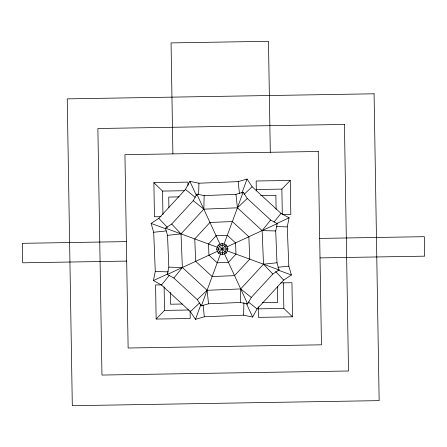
<?xml version="1.0" encoding="UTF-8"?>
<svg xmlns="http://www.w3.org/2000/svg" width="447" height="447" viewBox="0 0 447 447"><rect width="100%" height="100%" fill="white"/><g stroke="black" fill="none" stroke-linecap="round" stroke-linejoin="round"><path stroke-width="0.67" d="M198.63 194.378L198.921 183.22L189.88 181.348L185.444 189.45L158.808 218.337L151.092 223.411L153.684 232.272L155.277 271.53L153.405 280.576L161.507 285.007L190.394 311.643L195.468 319.359L204.329 316.767L243.587 315.18L252.633 317.046L257.064 308.944L283.7 280.062L291.416 274.989L288.823 266.121L287.237 226.864L289.103 217.823L281.001 213.387L252.119 186.751L247.046 179.035L238.178 181.627L198.921 183.22M204.167 195.607L203.815 209.162L181.013 233.887L167.524 235.34L165.424 228.16L171.676 224.048L193.249 200.653L196.842 194.093L204.167 195.607L235.966 194.316L243.146 192.216L247.258 198.468L270.653 220.041L277.218 223.634L275.704 230.959L276.989 262.758L279.09 269.938L272.838 274.05L251.264 297.445L247.672 304.005L240.346 302.49L208.548 303.781L201.368 305.882L197.261 299.63L173.866 278.056L167.301 274.464L168.815 267.138L167.524 235.34M240.346 302.49L240.704 288.935L263.507 264.211L276.989 262.758M243.587 315.18L243.917 302.625M195.468 319.359L200.887 304.608M241.855 193.143L247.046 179.035M201.368 305.882L220.572 253.633M223.941 244.464L243.146 192.216M216.56 249.141L218.164 245.085L222.165 243.352L226.221 244.956L227.953 248.957L226.355 253.013L222.355 254.745L218.298 253.142L216.56 249.141L227.953 248.957M161.507 285.007L169.385 275.229M173.866 278.056L182.37 267.496L181.013 233.887L171.676 224.048M270.653 220.041L262.143 230.602L263.507 264.211L272.838 274.05M274 222.081L281.001 213.387M218.298 253.142L226.221 244.956M190.098 310.631L190.232 318.499L156.137 319.063L164.518 310.397L188.707 310M282.297 214.672L281.873 189.103L290.254 180.437L290.818 214.532L282.951 214.661M244.017 194.434L252.119 186.751M247.258 198.468L237.418 207.805L203.815 209.162L193.249 200.653M197.261 299.63L207.101 290.293L240.704 288.935L251.264 297.445M190.394 311.643L199.502 302.999M153.405 280.576L167.67 273.977M276.699 223.556L289.103 217.823M167.301 274.464L217.829 251.097M226.69 247.001L277.218 223.634M153.684 232.272L166.172 230.931M277.727 267.317L288.823 266.121M161.004 216.678L154.444 216.784L153.885 182.694L187.975 182.13L188.031 185.404M290.254 180.437L256.159 181.001L256.327 190.88M153.885 182.694L162.546 191.076L184.661 190.707M256.304 189.522L281.873 189.103M179.174 196.887L168.737 197.06L168.91 207.497M260.579 195.546L275.883 195.289L276.112 209.207M126.372 241.609L22.35 243.324L22.674 262.808L126.697 261.087M319.7 238.413L424.326 236.681L424.65 256.165L320.018 257.897M161.473 284.873L155.573 284.968L156.137 319.063M280.716 282.901L291.947 282.716L292.506 316.811L258.416 317.37L258.243 306.821M182.337 304.016L170.508 304.211L170.313 292.383M262.35 302.692L277.654 302.44L277.391 286.438M258.277 308.849L283.845 308.424L292.506 316.811M276.771 226.59L287.237 226.864M275.704 230.959L262.143 230.602L237.418 207.805L235.966 194.316M168.815 267.138L182.37 267.496L207.101 290.293L208.548 303.781M155.277 271.53L168.525 271.877M165.424 228.16L217.678 247.364M226.841 250.733L279.09 269.938M151.092 223.411L165.843 228.83M277.95 270.038L291.416 274.989M185.444 189.45L195.222 197.328M248.376 301.943L257.064 308.944M218.164 245.085L226.355 253.013M275.536 271.458L283.7 280.062M158.808 218.337L167.452 227.445M196.842 194.093L220.209 244.615M224.31 253.483L247.672 304.005M189.88 181.348L196.473 195.613M246.319 303.401L252.633 317.046M238.178 181.627L239.447 193.422M203.061 304.977L204.329 316.767M283.42 282.856L283.845 308.424M270.301 152.282L268.468 41.297L171.061 42.906L172.894 153.891M222.165 243.352L222.355 254.745M162.546 191.076L162.937 214.571M164.133 286.901L164.518 310.397M219.36 246.247L218.231 249.113L219.455 251.946L222.327 253.08L225.154 251.851L226.288 248.985L225.059 246.152L222.193 245.017L219.36 246.247M209.961 222.461L194.763 238.944L195.669 261.344L212.152 276.548L234.558 275.637L249.756 259.154L248.85 236.754L232.367 221.55L209.961 222.461M216.108 235.753L208.509 243.995L208.961 255.198L217.203 262.797L228.406 262.344L236.005 254.103L235.552 242.9L227.311 235.301L216.108 235.753M374.078 93.797L67.24 98.871L72.313 405.703L379.151 400.635L374.078 93.797M344.436 124.439L97.882 128.512L101.961 375.061L348.509 370.988L344.436 124.439M318.258 151.488L124.936 154.684L128.133 348.012L321.454 344.816L318.258 151.488"/></g></svg>
